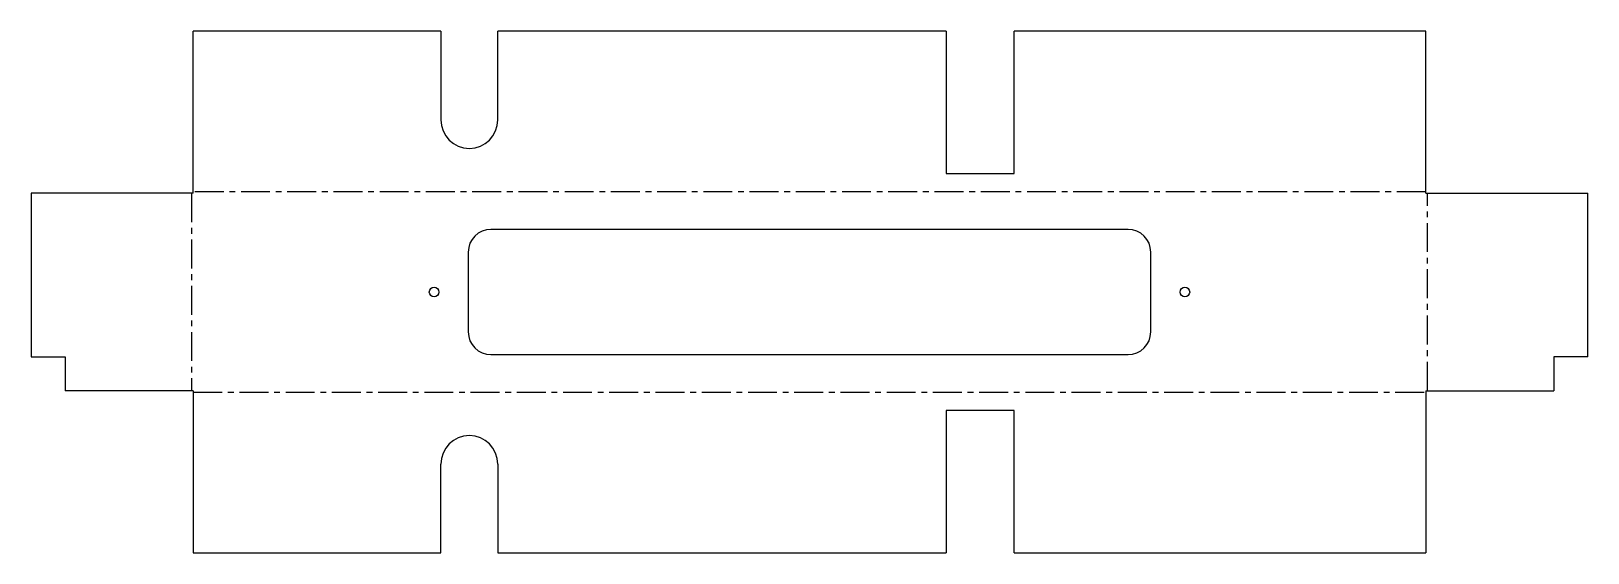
# Model space of a CAD drawing. Header units: millimetres. Extents: x -342 to 342, y -115 to 115.
import ezdxf

# ---------------------------------------------------------------- set-up
doc = ezdxf.new("R2010")
doc.units = ezdxf.units.MM
doc.linetypes.add('CENTERX2', pattern=[20.32, 12.7, -2.54, 2.54, -2.54])

msp = doc.modelspace()

# ---------------------------------------------------------------- linework, layer by layer
at = {"color": 7, "linetype": 'Continuous', "lineweight": 25}
for p, q in [((-270.86, 43.36), (-270.86, 114.6)), ((-162, 114.6), (-270.86, 114.6)), ((-162, 114.6), (-162, 75.6)), ((-137, 75.6), (-137, 114.6)), ((60, 114.6), (-137, 114.6)), ((60, 114.6), (60, 52.1)), ((90, 52.1), (90, 114.6)), ((270.86, 114.6), (90, 114.6)), ((270.86, 43.36), (270.86, 114.6)), ((60, 52.1), (90, 52.1)), ((-342.1, 43.36), (-342.1, -28.5)), ((-270.86, 43.36), (-342.1, 43.36)), ((270.86, 43.36), (342.1, 43.36)), ((342.1, -28.5), (342.1, 43.36)), ((140, 27.5), (-140, 27.5)), ((-150, 17.5), (-150, -17.5)), ((150, -17.5), (150, 17.5)), ((-342.1, -28.5), (-327.1, -28.5)), ((-327.1, -28.5), (-327.1, -43.36)), ((-140, -27.5), (140, -27.5)), ((342.1, -28.5), (327.1, -28.5)), ((327.1, -28.5), (327.1, -43.36)), ((-270.86, -43.36), (-327.1, -43.36)), ((-270.86, -43.36), (-270.86, -114.6)), ((270.86, -43.36), (327.1, -43.36)), ((270.86, -43.36), (270.86, -114.6)), ((90, -52.1), (60, -52.1)), ((60, -52.1), (60, -114.6)), ((90, -114.6), (90, -52.1)), ((-162, -114.6), (-162, -75.6)), ((-137, -75.6), (-137, -114.6)), ((-270.86, -114.6), (-162, -114.6)), ((-137, -114.6), (60, -114.6)), ((90, -114.6), (270.86, -114.6))]:
    msp.add_line(p, q, dxfattribs=at)
at = {"color": 7, "linetype": 'CENTERX2'}
for p, q in [((-271.55, 43.36), (-271.55, -43.36)), ((270.86, 44.05), (-270.86, 44.05)), ((271.55, -43.36), (271.55, 43.36)), ((-270.86, -44.05), (270.86, -44.05))]:
    msp.add_line(p, q, dxfattribs=at)
at = {"color": 7, "linetype": 'Continuous', "lineweight": 25}
for centre in [(-165, 0), (165, 0)]:
    msp.add_circle(centre, 2.1, dxfattribs=at)
for centre, radius, start, end in [((-149.5, 75.6), 12.5, 180, 0), ((-140, 17.5), 10, 90, 180), ((140, 17.5), 10, 0, 90), ((-140, -17.5), 10, 180, 270), ((140, -17.5), 10, 270, 0), ((-149.5, -75.6), 12.5, 0, 180)]:
    msp.add_arc(centre, radius, start, end, dxfattribs=at)

doc.saveas('drawing.dxf')
